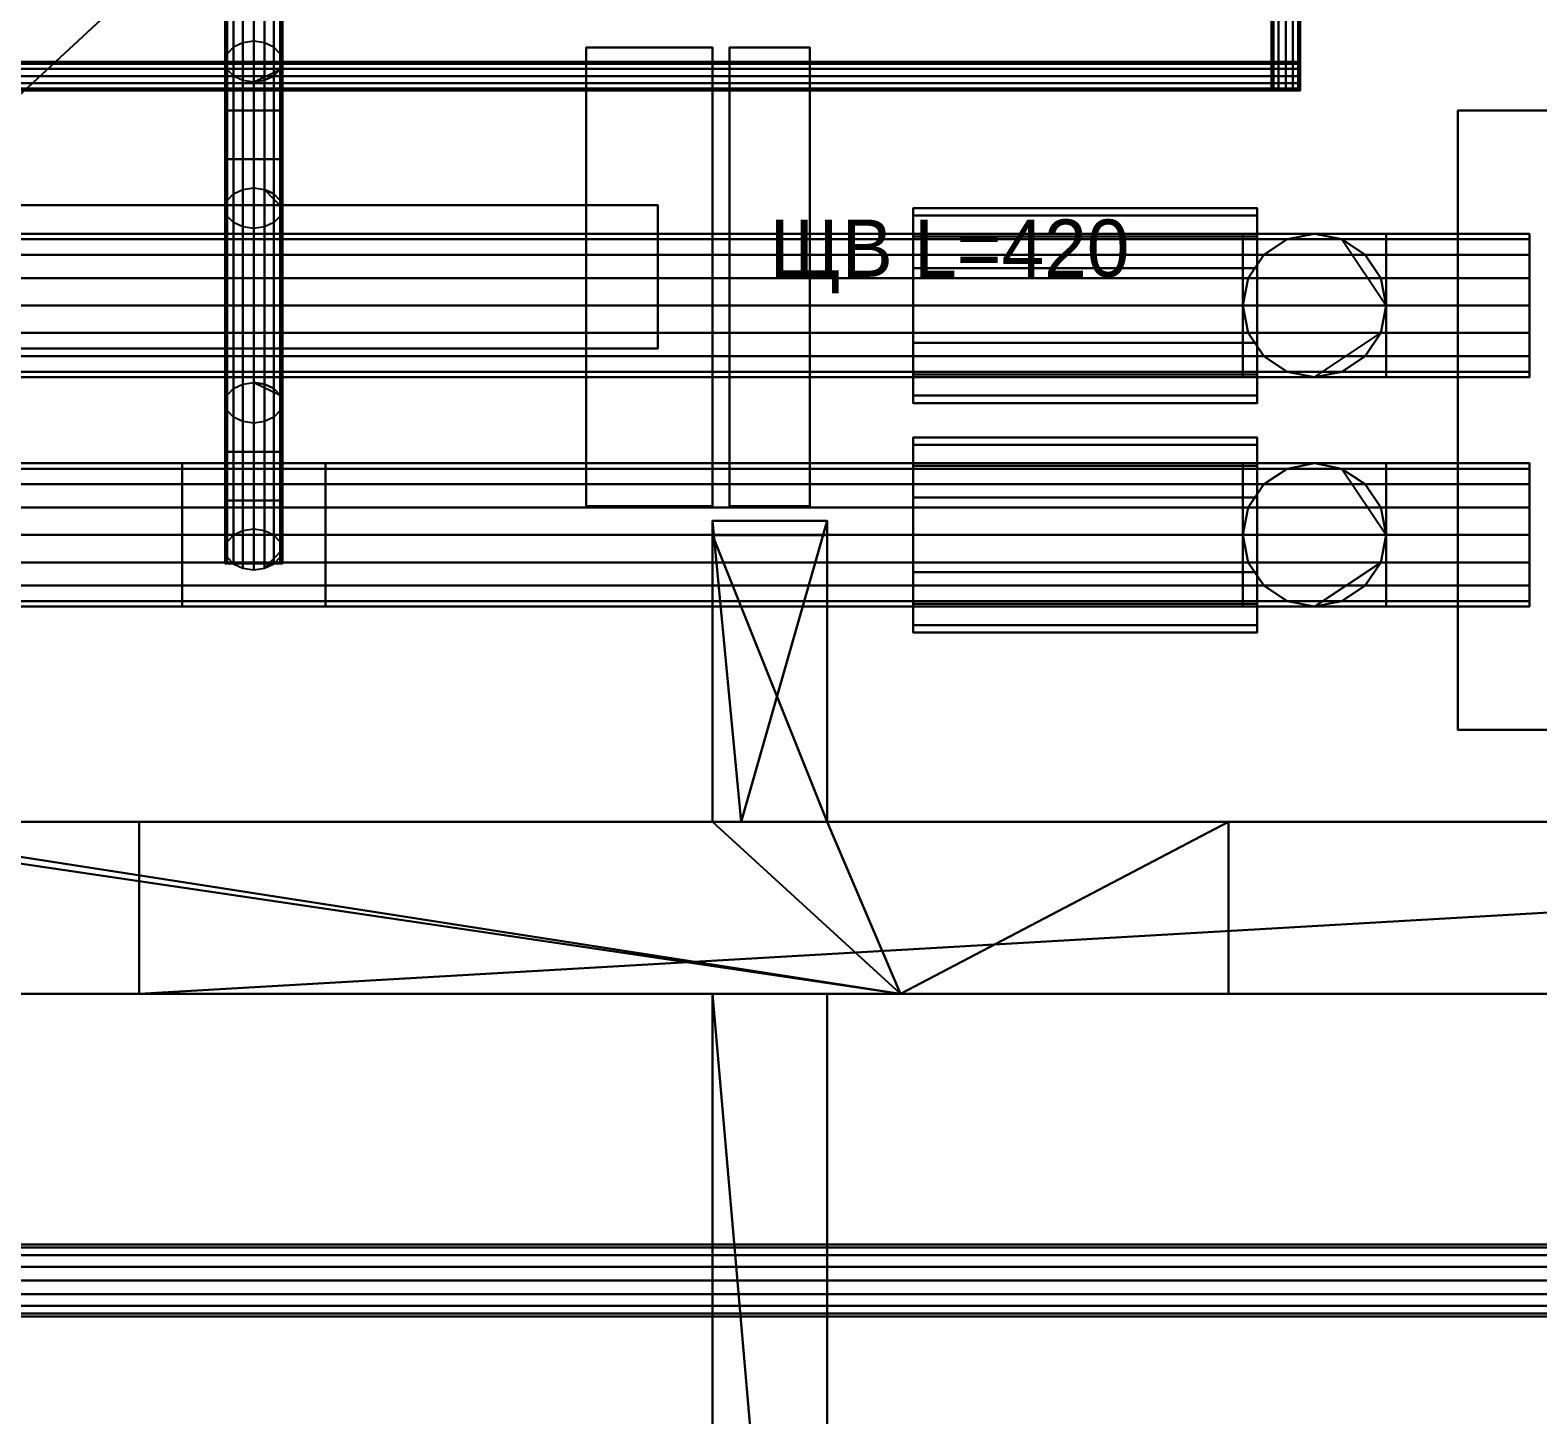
# Model space of a CAD drawing. Header units: millimetres. Extents: x -200 to 21055, y -200 to 16900.
# Drawn here: x 14410 to 17040, y 8016 to 10430 of the extents above; entities that cross this region are included whole.
import ezdxf

# ---------------------------------------------------------------- set-up
doc = ezdxf.new("R2010")
doc.units = ezdxf.units.MM
doc.layers.add('АР_3D_перекрытие', color=9, linetype='Continuous')
doc.layers.add('АР_3D_стены', color=8, linetype='Continuous')
for name, color, linetype, true_color in [('ОВ_3D_Кондиционирование', 7, 'Continuous', 0xc026d3), ('ОВ_3D_Оборудование', 7, 'Continuous', 0x94a3b8), ('ОВ_3D_П1_вытяжка', 7, 'Continuous', 0xc2410c), ('ОВ_3D_П1_приток', 7, 'Continuous', 0x2563eb), ('ОВ_3D_Фреон', 7, 'Continuous', 0xdb2777)]:
    doc.layers.add(name, color=color, linetype=linetype, true_color=true_color)

msp = doc.modelspace()

# ---------------------------------------------------------------- texts
at = {"layer": 'ОВ_3D_Кондиционирование'}
msp.add_text('ЩВ L=420', height=100, dxfattribs=at).set_placement((15700, 10000, 7205))

# ---------------------------------------------------------------- meshes
at = {"layer": 'АР_3D_перекрытие'}
mesh = msp.add_polyface(dxfattribs=at)
corners = [(9460, 7960, 3650), (9690, 11030, 3650), (12380, 11030, 3650), (12380, 11030, 4050), (9690, 11030, 4050), (9460, 7960, 4050), (9400.2, 6449.6, 3650), (9400.2, 7960, 3650), (9400.2, 7960, 4050), (9400.2, 6449.6, 4050), (150, 7960, 3650), (200.2, 7960, 3650), (200.2, 6449.6, 3650), (200.2, 6449.6, 4050), (200.2, 7960, 4050), (150, 7960, 4050), (1750.2, 13999.6, 3650), (1750.2, 13640, 3650), (150, 13640, 3650), (150, 13640, 4050), (1750.2, 13640, 4050), (1750.2, 13999.6, 4050), (-199.8, 16899.6, 3650), (1000.2, 16899.6, 3650), (1000.2, 13999.6, 3650), (1000.2, 13999.6, 4050), (1000.2, 16899.6, 4050), (-199.8, 16899.6, 4050), (12800.2, 899.6, 3650), (12800.2, -200.4, 3650), (-199.8, -200.4, 3650), (-199.8, -200.4, 4050), (12800.2, -200.4, 4050), (12800.2, 899.6, 4050), (13300.2, 1299.6, 3650), (13300.2, 899.6, 3650), (13300.2, 899.6, 4050), (13300.2, 1299.6, 4050), (19300.2, 899.6, 3650), (19300.2, 1299.6, 3650), (19800.2, 1299.6, 3650), (19800.2, 1299.6, 4050), (19300.2, 1299.6, 4050), (19300.2, 899.6, 4050), (19000.2, 15599.6, 3650), (19000.2, 15699.6, 3650), (20200.2, 15699.6, 3650), (20200.2, 15699.6, 4050), (19000.2, 15699.6, 4050), (19000.2, 15599.6, 4050), (9800.2, 15699.6, 3650), (12800.2, 15699.6, 3650), (12800.2, 15599.6, 3650), (12800.2, 15599.6, 4050), (12800.2, 15699.6, 4050), (9800.2, 15699.6, 4050), (8500.2, 16899.6, 3650), (9800.2, 16899.6, 3650), (9800.2, 16899.6, 4050), (8500.2, 16899.6, 4050), (7750.2, 13640, 3650), (7750.2, 13999.6, 3650), (8500.2, 13999.6, 3650), (8500.2, 13999.6, 4050), (7750.2, 13999.6, 4050), (7750.2, 13640, 4050), (9460, 13640, 3650), (9460, 13640, 4050), (20200.2, 899.6, 3650), (20200.2, 899.6, 4050), (9690, 15330, 3650), (9690, 15330, 4050), (12700.2, 1299.6, 3650), (12700.2, 1299.6, 4050), (19800.2, 8749.6, 3650), (19800.2, 8749.6, 4050), (12700.2, 8749.6, 3650), (12700.2, 8749.6, 4050), (12380, 15330, 3650), (12380, 15330, 4050)]
mesh.append_faces([[corners[k] for k in face] for face in [(0, 1, 2), (3, 4, 5), (6, 7, 0), (5, 8, 9), (10, 11, 12), (13, 14, 15), (16, 17, 18), (19, 20, 21), (22, 23, 24), (25, 26, 27), (28, 29, 30), (31, 32, 33), (34, 35, 28), (33, 36, 37), (38, 39, 40), (41, 42, 43), (44, 45, 46), (47, 48, 49), (50, 51, 52), (53, 54, 55), (56, 57, 50), (55, 58, 59), (60, 61, 62), (63, 64, 65), (1, 0, 66), (67, 5, 4), (6, 0, 2), (3, 5, 9), (24, 16, 18), (19, 21, 25), (34, 28, 30), (31, 33, 37), (68, 38, 40), (41, 43, 69), (62, 56, 50), (55, 59, 63), (66, 60, 62), (63, 65, 67), (70, 1, 66), (67, 4, 71), (22, 24, 18), (19, 25, 27), (72, 34, 30), (31, 37, 73), (68, 40, 74), (75, 41, 69), (70, 66, 62), (63, 67, 71), (22, 18, 10), (15, 19, 27), (46, 68, 74), (75, 69, 47), (70, 62, 50), (55, 63, 71), (22, 10, 12), (13, 15, 27), (46, 74, 76), (77, 75, 47), (70, 50, 52), (53, 55, 71), (30, 22, 12), (13, 27, 31), (44, 46, 76), (77, 47, 49), (70, 52, 44), (49, 53, 71), (30, 12, 6), (9, 13, 31), (78, 70, 44), (49, 71, 79), (72, 30, 6), (9, 31, 73), (78, 44, 76), (77, 49, 79), (72, 6, 2), (3, 9, 73), (78, 76, 72), (73, 77, 79), (72, 2, 78), (79, 3, 73), (23, 24, 25, 26), (24, 16, 21, 25), (16, 17, 20, 21), (17, 18, 19, 20), (18, 10, 15, 19), (10, 11, 14, 15), (11, 12, 13, 14), (12, 6, 9, 13), (6, 7, 8, 9), (7, 0, 5, 8), (0, 66, 67, 5), (66, 60, 65, 67), (60, 61, 64, 65), (61, 62, 63, 64), (62, 56, 59, 63), (56, 57, 58, 59), (57, 50, 55, 58), (50, 51, 54, 55), (51, 52, 53, 54), (52, 44, 49, 53), (44, 45, 48, 49), (45, 46, 47, 48), (46, 68, 69, 47), (68, 38, 43, 69), (38, 39, 42, 43), (39, 40, 41, 42), (40, 74, 75, 41), (74, 76, 77, 75), (76, 72, 73, 77), (72, 34, 37, 73), (34, 35, 36, 37), (35, 28, 33, 36), (28, 29, 32, 33), (29, 30, 31, 32), (30, 22, 27, 31), (22, 23, 26, 27), (2, 78, 79, 3), (78, 70, 71, 79), (70, 1, 4, 71), (1, 2, 3, 4)]])
at = {"layer": 'АР_3D_стены'}
mesh = msp.add_polyface(dxfattribs=at)
corners = [(18040.2, 6049.6, 3650), (15010.2, 6049.6, 3650), (15010.2, 6119.6, 3650), (15010.2, 6119.6, 7550), (15010.2, 6049.6, 7550), (18040.2, 6049.6, 7550), (19899.3, 6049.6, 3650), (19760.2, 6049.6, 3650), (19760.2, 6119.6, 3650), (19760.2, 6119.6, 7550), (19760.2, 6049.6, 7550), (19899.3, 6049.6, 7550), (19000.2, 15699.6, 3650), (20200.2, 15699.6, 3650), (20200.2, 15299.6, 3650), (20200.2, 15299.6, 7550), (20200.2, 15699.6, 7550), (19000.2, 15699.6, 7550), (19538.3, 15299.6, 3650), (19000.2, 15299.6, 3650), (19000.2, 15299.6, 7550), (19538.3, 15299.6, 7550), (19800.2, 13599.6, 3650), (19300.2, 13599.6, 3650), (19300.2, 13999.6, 3650), (19300.2, 13999.6, 7550), (19300.2, 13599.6, 7550), (19800.2, 13599.6, 7550), (17300.2, 8749.6, 3650), (17300.2, 9049.6, 3650), (19800.2, 9049.6, 3650), (19800.2, 9049.6, 7550), (17300.2, 9049.6, 7550), (17300.2, 8749.6, 7550), (17900.2, 7449.6, 3650), (18000.2, 7449.6, 3650), (18000.2, 6449.6, 3650), (18000.2, 6449.6, 7550), (18000.2, 7449.6, 7550), (17900.2, 7449.6, 7550), (15600.2, 8749.6, 3650), (15800.2, 8749.6, 3650), (15800.2, 6449.6, 3650), (15800.2, 6449.6, 7550), (15800.2, 8749.6, 7550), (15600.2, 8749.6, 7550), (15050.2, 6179.6, 3650), (15050.2, 6449.6, 3650), (15600.2, 6449.6, 3650), (15600.2, 6449.6, 7550), (15050.2, 6449.6, 7550), (15050.2, 6179.6, 7550), (12800.2, 6449.6, 3650), (13250.2, 6449.6, 3650), (13250.2, 6179.6, 3650), (13250.2, 6179.6, 7550), (13250.2, 6449.6, 7550), (12800.2, 6449.6, 7550), (13290.2, 6049.6, 3650), (12800.2, 6049.6, 3650), (12800.2, 6049.6, 7550), (13290.2, 6049.6, 7550), (18040.2, 6119.6, 3650), (18040.2, 6119.6, 7550), (20200.2, 6049.6, 3650), (20200.2, 6049.6, 7550), (19800.2, 15299.6, 3650), (19800.2, 15299.6, 7550), (19538.3, 8749.6, 3650), (19538.3, 8749.6, 7550), (18000.2, 6179.6, 3650), (18000.2, 6179.6, 7550), (19800.2, 8749.6, 3650), (19800.2, 8749.6, 7550), (17900.2, 6449.6, 3650), (17900.2, 6449.6, 7550), (13290.2, 6119.6, 3650), (13290.2, 6119.6, 7550), (20200.2, 13999.6, 3650), (20200.2, 13999.6, 7550), (19800.2, 6179.6, 3650), (19800.2, 6179.6, 7550), (19800.2, 6449.6, 3650), (19800.2, 6449.6, 7550), (19800.2, 13999.6, 3650), (19800.2, 13999.6, 7550), (20200.2, 6449.6, 3650), (20200.2, 6449.6, 7550)]
mesh.append_faces([[corners[k] for k in face] for face in [(0, 1, 2), (3, 4, 5), (6, 7, 8), (9, 10, 11), (12, 13, 14), (15, 16, 17), (18, 19, 12), (17, 20, 21), (22, 23, 24), (25, 26, 27), (28, 29, 30), (31, 32, 33), (34, 35, 36), (37, 38, 39), (40, 41, 42), (43, 44, 45), (46, 47, 48), (49, 50, 51), (52, 53, 54), (55, 56, 57), (58, 59, 52), (57, 60, 61), (62, 0, 2), (3, 5, 63), (64, 6, 8), (9, 11, 65), (66, 18, 12), (17, 21, 67), (68, 28, 30), (31, 33, 69), (34, 36, 70), (71, 37, 39), (48, 40, 42), (43, 45, 49), (58, 52, 54), (55, 57, 61), (66, 12, 14), (15, 17, 67), (72, 68, 30), (31, 69, 73), (74, 34, 70), (71, 39, 75), (46, 48, 42), (43, 49, 51), (76, 58, 54), (55, 61, 77), (66, 14, 78), (79, 15, 67), (42, 74, 70), (71, 75, 43), (76, 54, 46), (51, 55, 77), (46, 42, 70), (71, 43, 51), (2, 76, 46), (51, 77, 3), (2, 46, 70), (71, 51, 3), (2, 70, 80), (81, 71, 3), (62, 2, 80), (81, 3, 63), (8, 62, 80), (81, 63, 9), (64, 8, 80), (81, 9, 65), (64, 80, 82), (83, 81, 65), (64, 82, 72), (73, 83, 65), (64, 72, 30), (31, 73, 65), (64, 30, 22), (27, 31, 65), (84, 66, 78), (79, 67, 85), (22, 24, 84), (85, 25, 27), (78, 64, 22), (27, 65, 79), (22, 84, 78), (79, 85, 27), (1, 2, 3, 4), (2, 76, 77, 3), (76, 58, 61, 77), (58, 59, 60, 61), (59, 52, 57, 60), (52, 53, 56, 57), (53, 54, 55, 56), (54, 46, 51, 55), (46, 47, 50, 51), (47, 48, 49, 50), (48, 40, 45, 49), (40, 41, 44, 45), (41, 42, 43, 44), (42, 74, 75, 43), (74, 34, 39, 75), (34, 35, 38, 39), (35, 36, 37, 38), (36, 70, 71, 37), (70, 80, 81, 71), (80, 82, 83, 81), (82, 72, 73, 83), (72, 68, 69, 73), (68, 28, 33, 69), (28, 29, 32, 33), (29, 30, 31, 32), (30, 22, 27, 31), (22, 23, 26, 27), (23, 24, 25, 26), (24, 84, 85, 25), (84, 84, 85, 85), (84, 66, 67, 85), (66, 18, 21, 67), (18, 19, 20, 21), (19, 12, 17, 20), (12, 13, 16, 17), (13, 14, 15, 16), (14, 78, 79, 15), (78, 86, 87, 79), (86, 86, 87, 87), (86, 64, 65, 87), (64, 6, 11, 65), (6, 7, 10, 11), (7, 8, 9, 10), (8, 62, 63, 9), (62, 0, 5, 63), (0, 1, 4, 5)]])
mesh = msp.add_polyface(dxfattribs=at)
corners = [(15650, 9049.6), (15600.2, 9049.6), (15600.2, 9574.6), (15600.2, 9574.6, 3650), (15600.2, 9049.6, 3650), (15650, 9049.6, 3650), (15800.2, 9574.6), (15800.2, 9049.6), (15800.2, 9049.6, 3650), (15800.2, 9574.6, 3650)]
mesh.append_faces([[corners[k] for k in face] for face in [(0, 1, 2), (3, 4, 5), (6, 7, 0), (5, 8, 9), (0, 2, 6), (9, 3, 5), (1, 2, 3, 4), (2, 6, 9, 3), (6, 7, 8, 9), (7, 0, 5, 8), (0, 1, 4, 5)]])
mesh = msp.add_polyface(dxfattribs=at)
corners = [(12700.2, 9549.6, 3650), (14000.2, 9549.6, 3650), (14000.2, 9449.6, 3650), (14000.2, 9449.6, 7550), (14000.2, 9549.6, 7550), (12700.2, 9549.6, 7550), (12400.2, 8123.1, 3650), (12400.2, 9549.6, 3650), (12400.2, 9549.6, 7550), (12400.2, 8123.1, 7550), (12700.2, 7949.6, 3650), (12400.2, 7949.6, 3650), (12400.2, 7949.6, 7550), (12700.2, 7949.6, 7550), (12700.2, 8749.6, 3650), (12700.2, 9049.6, 3650), (13900.2, 9049.6, 3650), (13900.2, 9049.6, 7550), (12700.2, 9049.6, 7550), (12700.2, 8749.6, 7550), (16500.2, 9049.6, 3650), (16500.2, 8749.6, 3650), (15928, 8749.6, 3650), (15928, 8749.6, 7550), (16500.2, 8749.6, 7550), (16500.2, 9049.6, 7550), (15600.2, 9549.6, 3650), (15800.2, 9549.6, 3650), (15800.2, 9049.6, 3650), (15800.2, 9049.6, 7550), (15800.2, 9549.6, 7550), (15600.2, 9549.6, 7550), (12700.2, 9449.6, 3650), (12700.2, 9449.6, 7550), (15600.2, 9049.6, 3650), (15600.2, 9049.6, 7550), (13039.8, 9449.6, 3650), (13039.8, 9449.6, 7550), (14000.2, 9049.6, 3650), (14000.2, 9049.6, 7550), (13900.2, 9449.6, 3650), (13900.2, 9449.6, 7550)]
mesh.append_faces([[corners[k] for k in face] for face in [(0, 1, 2), (3, 4, 5), (6, 7, 0), (5, 8, 9), (10, 11, 6), (9, 12, 13), (14, 15, 16), (17, 18, 19), (20, 21, 22), (23, 24, 25), (26, 27, 28), (29, 30, 31), (32, 10, 6), (9, 13, 33), (22, 14, 16), (17, 19, 23), (28, 20, 22), (23, 25, 29), (34, 26, 28), (29, 31, 35), (32, 6, 0), (5, 9, 33), (34, 28, 22), (23, 29, 35), (36, 32, 0), (5, 33, 37), (38, 34, 22), (23, 35, 39), (40, 36, 0), (5, 37, 41), (38, 22, 16), (17, 23, 39), (40, 0, 2), (3, 5, 41), (38, 16, 40), (41, 17, 39), (40, 2, 38), (39, 3, 41), (2, 38, 39, 3), (38, 34, 35, 39), (34, 26, 31, 35), (26, 27, 30, 31), (27, 28, 29, 30), (28, 20, 25, 29), (20, 21, 24, 25), (21, 22, 23, 24), (22, 14, 19, 23), (14, 15, 18, 19), (15, 16, 17, 18), (16, 40, 41, 17), (40, 36, 37, 41), (36, 32, 33, 37), (32, 10, 13, 33), (10, 11, 12, 13), (11, 6, 9, 12), (6, 7, 8, 9), (7, 0, 5, 8), (0, 1, 4, 5), (1, 2, 3, 4)]])
mesh = msp.add_polyface(dxfattribs=at)
corners = [(19800.2, 4099.6), (19800.2, 5949.6), (20070.2, 5949.6), (20070.2, 5949.6, 3650), (19800.2, 5949.6, 3650), (19800.2, 4099.6, 3650), (19800.2, 1427.5), (19800.2, 2299.6), (20070.2, 2299.6), (20070.2, 2299.6, 3650), (19800.2, 2299.6, 3650), (19800.2, 1427.5, 3650), (20200.2, 1299.6), (19800.2, 1299.6), (19800.2, 1299.6, 3650), (20200.2, 1299.6, 3650), (20130.2, 2339.6), (20200.2, 2339.6), (20200.2, 2339.6, 3650), (20130.2, 2339.6, 3650), (20200.2, 5989.6), (20200.2, 4059.6), (20130.2, 4059.6), (20130.2, 4059.6, 3650), (20200.2, 4059.6, 3650), (20200.2, 5989.6, 3650), (20200.2, 9474.6), (20200.2, 7709.6), (20130.2, 7709.6), (20130.2, 7709.6, 3650), (20200.2, 7709.6, 3650), (20200.2, 9474.6, 3650), (19800.2, 9049.6), (19800.2, 9474.6), (19800.2, 9474.6, 3650), (19800.2, 9049.6, 3650), (14600.2, 8749.6), (14600.2, 9049.6), (14600.2, 9049.6, 3650), (14600.2, 8749.6, 3650), (20070.2, 7749.6), (19800.2, 7749.6), (19800.2, 8749.6), (19800.2, 8749.6, 3650), (19800.2, 7749.6, 3650), (20070.2, 7749.6, 3650), (20070.2, 4099.6), (20070.2, 4099.6, 3650), (20130.2, 5989.6), (20130.2, 5989.6, 3650), (18538.2, 8749.6), (18538.2, 8749.6, 3650)]
mesh.append_faces([[corners[k] for k in face] for face in [(0, 1, 2), (3, 4, 5), (6, 7, 8), (9, 10, 11), (12, 13, 6), (11, 14, 15), (16, 17, 12), (15, 18, 19), (20, 21, 22), (23, 24, 25), (26, 27, 28), (29, 30, 31), (32, 33, 26), (31, 34, 35), (36, 37, 32), (35, 38, 39), (40, 41, 42), (43, 44, 45), (46, 0, 2), (3, 5, 47), (12, 6, 8), (9, 11, 15), (48, 20, 22), (23, 25, 49), (32, 26, 28), (29, 31, 35), (50, 36, 32), (35, 39, 51), (16, 12, 8), (9, 15, 19), (42, 50, 32), (35, 51, 43), (16, 8, 46), (47, 9, 19), (42, 32, 28), (29, 35, 43), (16, 46, 2), (3, 47, 19), (40, 42, 28), (29, 43, 45), (16, 2, 40), (45, 3, 19), (40, 28, 48), (49, 29, 45), (22, 16, 40), (45, 19, 23), (40, 48, 22), (23, 49, 45), (2, 40, 45, 3), (40, 41, 44, 45), (41, 42, 43, 44), (42, 50, 51, 43), (50, 36, 39, 51), (36, 37, 38, 39), (37, 32, 35, 38), (32, 33, 34, 35), (33, 26, 31, 34), (26, 27, 30, 31), (27, 28, 29, 30), (28, 48, 49, 29), (48, 20, 25, 49), (20, 21, 24, 25), (21, 22, 23, 24), (22, 16, 19, 23), (16, 17, 18, 19), (17, 12, 15, 18), (12, 13, 14, 15), (13, 6, 11, 14), (6, 7, 10, 11), (7, 8, 9, 10), (8, 46, 47, 9), (46, 0, 5, 47), (0, 1, 4, 5), (1, 2, 3, 4)]])
at = {"layer": 'ОВ_3D_Кондиционирование'}
mesh = msp.add_polyface(dxfattribs=at)
corners = [(15380, 9600, 7250), (15380, 10400, 7250), (15600, 10400, 7250), (15600, 9600, 7250), (15380, 9600, 7500), (15600, 9600, 7500), (15600, 10400, 7500), (15380, 10400, 7500)]
mesh.append_faces([[corners[k] for k in face] for face in [(0, 1, 2, 3), (4, 5, 6, 7), (0, 3, 5, 4), (3, 2, 6, 5), (2, 1, 7, 6), (1, 0, 4, 7)]])
mesh = msp.add_polyface(dxfattribs=at)
corners = [(15630, 9600, 7325), (15630, 10400, 7325), (15770, 10400, 7325), (15770, 9600, 7325), (15630, 9600, 7475), (15770, 9600, 7475), (15770, 10400, 7475), (15630, 10400, 7475)]
mesh.append_faces([[corners[k] for k in face] for face in [(0, 1, 2, 3), (4, 5, 6, 7), (0, 3, 5, 4), (3, 2, 6, 5), (2, 1, 7, 6), (1, 0, 4, 7)]])
mesh = msp.add_polyface(dxfattribs=at)
corners = [(15505, 10125, 7255), (15505, 9875, 7255), (13675, 9875, 7255), (13675, 10125, 7255), (15505, 9875, 7405), (13675, 9875, 7405), (15505, 10125, 7405), (13675, 10125, 7405)]
mesh.append_faces([[corners[k] for k in face] for face in [(0, 1, 2, 3), (1, 4, 5, 2), (4, 6, 7, 5), (6, 0, 3, 7), (6, 4, 1, 0), (3, 2, 5, 7)]])
at = {"layer": 'ОВ_3D_Оборудование'}
mesh = msp.add_polyface(dxfattribs=at)
corners = [(16900, 9210, 2450), (16900, 10290, 2450), (18400, 10290, 2450), (18400, 9210, 2450), (16900, 9210, 3060), (18400, 9210, 3060), (18400, 10290, 3060), (16900, 10290, 3060)]
mesh.append_faces([[corners[k] for k in face] for face in [(0, 1, 2, 3), (4, 5, 6, 7), (0, 3, 5, 4), (3, 2, 6, 5), (2, 1, 7, 6), (1, 0, 4, 7)]])
at = {"layer": 'ОВ_3D_П1_вытяжка'}
mesh = msp.add_polyface(dxfattribs=at)
corners = [(14850, 11050, 3400), (14846.2, 11050, 3419.1), (14846.2, 10290, 3419.1), (14850, 10290, 3400), (14835.4, 11050, 3435.4), (14835.4, 10290, 3435.4), (14819.1, 11050, 3446.2), (14819.1, 10290, 3446.2), (14800, 11050, 3450), (14800, 10290, 3450), (14780.9, 11050, 3446.2), (14780.9, 10290, 3446.2), (14764.6, 11050, 3435.4), (14764.6, 10290, 3435.4), (14753.8, 11050, 3419.1), (14753.8, 10290, 3419.1), (14750, 11050, 3400), (14750, 10290, 3400), (14753.8, 11050, 3380.9), (14753.8, 10290, 3380.9), (14764.6, 11050, 3364.6), (14764.6, 10290, 3364.6), (14780.9, 11050, 3353.8), (14780.9, 10290, 3353.8), (14800, 11050, 3350), (14800, 10290, 3350), (14819.1, 11050, 3353.8), (14819.1, 10290, 3353.8), (14835.4, 11050, 3364.6), (14835.4, 10290, 3364.6), (14846.2, 11050, 3380.9), (14846.2, 10290, 3380.9)]
mesh.append_faces([[corners[k] for k in face] for face in [(0, 1, 2, 3), (1, 4, 5, 2), (4, 6, 7, 5), (6, 8, 9, 7), (8, 10, 11, 9), (10, 12, 13, 11), (12, 14, 15, 13), (14, 16, 17, 15), (16, 18, 19, 17), (18, 20, 21, 19), (20, 22, 23, 21), (22, 24, 25, 23), (24, 26, 27, 25), (26, 28, 29, 27), (28, 30, 31, 29), (30, 0, 3, 31), (30, 28, 26, 24), (3, 2, 5, 7)]])
mesh = msp.add_polyface(dxfattribs=at)
corners = [(14850, 10375.4, 3364.6), (14846.2, 10388.9, 3378.2), (14846.2, 10133.2, 3633.9), (14850, 10119.6, 3620.4), (14835.4, 10400.4, 3389.6), (14835.4, 10144.6, 3645.4), (14819.1, 10408, 3397.3), (14819.1, 10152.3, 3653), (14800, 10410.7, 3400), (14800, 10155, 3655.7), (14780.9, 10408, 3397.3), (14780.9, 10152.3, 3653), (14764.6, 10400.4, 3389.6), (14764.6, 10144.6, 3645.4), (14753.8, 10388.9, 3378.2), (14753.8, 10133.2, 3633.9), (14750, 10375.4, 3364.6), (14750, 10119.6, 3620.4), (14753.8, 10361.8, 3351.1), (14753.8, 10106.1, 3606.8), (14764.6, 10350.4, 3339.6), (14764.6, 10094.6, 3595.4), (14780.9, 10342.7, 3332), (14780.9, 10087, 3587.7), (14800, 10340, 3329.3), (14800, 10084.3, 3585), (14819.1, 10342.7, 3332), (14819.1, 10087, 3587.7), (14835.4, 10350.4, 3339.6), (14835.4, 10094.6, 3595.4), (14846.2, 10361.8, 3351.1), (14846.2, 10106.1, 3606.8)]
mesh.append_faces([[corners[k] for k in face] for face in [(0, 1, 2, 3), (1, 4, 5, 2), (4, 6, 7, 5), (6, 8, 9, 7), (8, 10, 11, 9), (10, 12, 13, 11), (12, 14, 15, 13), (14, 16, 17, 15), (16, 18, 19, 17), (18, 20, 21, 19), (20, 22, 23, 21), (22, 24, 25, 23), (24, 26, 27, 25), (26, 28, 29, 27), (28, 30, 31, 29), (30, 0, 3, 31), (30, 28, 26, 24), (3, 2, 5, 7)]])
mesh = msp.add_polyface(dxfattribs=at)
corners = [(14850, 10205, 3585), (14846.2, 10205, 3604.1), (14846.2, 9695, 3604.1), (14850, 9695, 3585), (14835.4, 10205, 3620.4), (14835.4, 9695, 3620.4), (14819.1, 10205, 3631.2), (14819.1, 9695, 3631.2), (14800, 10205, 3635), (14800, 9695, 3635), (14780.9, 10205, 3631.2), (14780.9, 9695, 3631.2), (14764.6, 10205, 3620.4), (14764.6, 9695, 3620.4), (14753.8, 10205, 3604.1), (14753.8, 9695, 3604.1), (14750, 10205, 3585), (14750, 9695, 3585), (14753.8, 10205, 3565.9), (14753.8, 9695, 3565.9), (14764.6, 10205, 3549.6), (14764.6, 9695, 3549.6), (14780.9, 10205, 3538.8), (14780.9, 9695, 3538.8), (14800, 10205, 3535), (14800, 9695, 3535), (14819.1, 10205, 3538.8), (14819.1, 9695, 3538.8), (14835.4, 10205, 3549.6), (14835.4, 9695, 3549.6), (14846.2, 10205, 3565.9), (14846.2, 9695, 3565.9)]
mesh.append_faces([[corners[k] for k in face] for face in [(0, 1, 2, 3), (1, 4, 5, 2), (4, 6, 7, 5), (6, 8, 9, 7), (8, 10, 11, 9), (10, 12, 13, 11), (12, 14, 15, 13), (14, 16, 17, 15), (16, 18, 19, 17), (18, 20, 21, 19), (20, 22, 23, 21), (22, 24, 25, 23), (24, 26, 27, 25), (26, 28, 29, 27), (28, 30, 31, 29), (30, 0, 3, 31), (30, 28, 26, 24), (3, 2, 5, 7)]])
mesh = msp.add_polyface(dxfattribs=at)
corners = [(14850, 9780.4, 3620.4), (14846.2, 9766.8, 3633.9), (14846.2, 9511.1, 3378.2), (14850, 9524.6, 3364.6), (14835.4, 9755.4, 3645.4), (14835.4, 9499.6, 3389.6), (14819.1, 9747.7, 3653), (14819.1, 9492, 3397.3), (14800, 9745, 3655.7), (14800, 9489.3, 3400), (14780.9, 9747.7, 3653), (14780.9, 9492, 3397.3), (14764.6, 9755.4, 3645.4), (14764.6, 9499.6, 3389.6), (14753.8, 9766.8, 3633.9), (14753.8, 9511.1, 3378.2), (14750, 9780.4, 3620.4), (14750, 9524.6, 3364.6), (14753.8, 9793.9, 3606.8), (14753.8, 9538.2, 3351.1), (14764.6, 9805.4, 3595.4), (14764.6, 9549.6, 3339.6), (14780.9, 9813, 3587.7), (14780.9, 9557.3, 3332), (14800, 9815.7, 3585), (14800, 9560, 3329.3), (14819.1, 9813, 3587.7), (14819.1, 9557.3, 3332), (14835.4, 9805.4, 3595.4), (14835.4, 9549.6, 3339.6), (14846.2, 9793.9, 3606.8), (14846.2, 9538.2, 3351.1)]
mesh.append_faces([[corners[k] for k in face] for face in [(0, 1, 2, 3), (1, 4, 5, 2), (4, 6, 7, 5), (6, 8, 9, 7), (8, 10, 11, 9), (10, 12, 13, 11), (12, 14, 15, 13), (14, 16, 17, 15), (16, 18, 19, 17), (18, 20, 21, 19), (20, 22, 23, 21), (22, 24, 25, 23), (24, 26, 27, 25), (26, 28, 29, 27), (28, 30, 31, 29), (30, 0, 3, 31), (30, 28, 26, 24), (3, 2, 5, 7)]])
mesh = msp.add_polyface(dxfattribs=at)
corners = [(15950, 9720, 3400), (15950, 9707.1, 3465.1), (16550, 9707.1, 3465.1), (16550, 9720, 3400), (15950, 9670.2, 3520.2), (16550, 9670.2, 3520.2), (15950, 9615.1, 3557.1), (16550, 9615.1, 3557.1), (15950, 9550, 3570), (16550, 9550, 3570), (15950, 9484.9, 3557.1), (16550, 9484.9, 3557.1), (15950, 9429.8, 3520.2), (16550, 9429.8, 3520.2), (15950, 9392.9, 3465.1), (16550, 9392.9, 3465.1), (15950, 9380, 3400), (16550, 9380, 3400), (15950, 9392.9, 3334.9), (16550, 9392.9, 3334.9), (15950, 9429.8, 3279.8), (16550, 9429.8, 3279.8), (15950, 9484.9, 3242.9), (16550, 9484.9, 3242.9), (15950, 9550, 3230), (16550, 9550, 3230), (15950, 9615.1, 3242.9), (16550, 9615.1, 3242.9), (15950, 9670.2, 3279.8), (16550, 9670.2, 3279.8), (15950, 9707.1, 3334.9), (16550, 9707.1, 3334.9)]
mesh.append_faces([[corners[k] for k in face] for face in [(0, 1, 2, 3), (1, 4, 5, 2), (4, 6, 7, 5), (6, 8, 9, 7), (8, 10, 11, 9), (10, 12, 13, 11), (12, 14, 15, 13), (14, 16, 17, 15), (16, 18, 19, 17), (18, 20, 21, 19), (20, 22, 23, 21), (22, 24, 25, 23), (24, 26, 27, 25), (26, 28, 29, 27), (28, 30, 31, 29), (30, 0, 3, 31), (30, 28, 26, 24), (3, 2, 5, 7)]])
mesh = msp.add_polyface(dxfattribs=at)
corners = [(13225, 9675, 3400), (13225, 9665.5, 3447.8), (14925, 9665.5, 3447.8), (14925, 9675, 3400), (13225, 9638.4, 3488.4), (14925, 9638.4, 3488.4), (13225, 9597.8, 3515.5), (14925, 9597.8, 3515.5), (13225, 9550, 3525), (14925, 9550, 3525), (13225, 9502.2, 3515.5), (14925, 9502.2, 3515.5), (13225, 9461.6, 3488.4), (14925, 9461.6, 3488.4), (13225, 9434.5, 3447.8), (14925, 9434.5, 3447.8), (13225, 9425, 3400), (14925, 9425, 3400), (13225, 9434.5, 3352.2), (14925, 9434.5, 3352.2), (13225, 9461.6, 3311.6), (14925, 9461.6, 3311.6), (13225, 9502.2, 3284.5), (14925, 9502.2, 3284.5), (13225, 9550, 3275), (14925, 9550, 3275), (13225, 9597.8, 3284.5), (14925, 9597.8, 3284.5), (13225, 9638.4, 3311.6), (14925, 9638.4, 3311.6), (13225, 9665.5, 3352.2), (14925, 9665.5, 3352.2)]
mesh.append_faces([[corners[k] for k in face] for face in [(0, 1, 2, 3), (1, 4, 5, 2), (4, 6, 7, 5), (6, 8, 9, 7), (8, 10, 11, 9), (10, 12, 13, 11), (12, 14, 15, 13), (14, 16, 17, 15), (16, 18, 19, 17), (18, 20, 21, 19), (20, 22, 23, 21), (22, 24, 25, 23), (24, 26, 27, 25), (26, 28, 29, 27), (28, 30, 31, 29), (30, 0, 3, 31), (30, 28, 26, 24), (3, 2, 5, 7)]])
mesh = msp.add_polyface(dxfattribs=at)
corners = [(14675, 9675, 3400), (14675, 9665.5, 3447.8), (16775, 9665.5, 3447.8), (16775, 9675, 3400), (14675, 9638.4, 3488.4), (16775, 9638.4, 3488.4), (14675, 9597.8, 3515.5), (16775, 9597.8, 3515.5), (14675, 9550, 3525), (16775, 9550, 3525), (14675, 9502.2, 3515.5), (16775, 9502.2, 3515.5), (14675, 9461.6, 3488.4), (16775, 9461.6, 3488.4), (14675, 9434.5, 3447.8), (16775, 9434.5, 3447.8), (14675, 9425, 3400), (16775, 9425, 3400), (14675, 9434.5, 3352.2), (16775, 9434.5, 3352.2), (14675, 9461.6, 3311.6), (16775, 9461.6, 3311.6), (14675, 9502.2, 3284.5), (16775, 9502.2, 3284.5), (14675, 9550, 3275), (16775, 9550, 3275), (14675, 9597.8, 3284.5), (16775, 9597.8, 3284.5), (14675, 9638.4, 3311.6), (16775, 9638.4, 3311.6), (14675, 9665.5, 3352.2), (16775, 9665.5, 3352.2)]
mesh.append_faces([[corners[k] for k in face] for face in [(0, 1, 2, 3), (1, 4, 5, 2), (4, 6, 7, 5), (6, 8, 9, 7), (8, 10, 11, 9), (10, 12, 13, 11), (12, 14, 15, 13), (14, 16, 17, 15), (16, 18, 19, 17), (18, 20, 21, 19), (20, 22, 23, 21), (22, 24, 25, 23), (24, 26, 27, 25), (26, 28, 29, 27), (28, 30, 31, 29), (30, 0, 3, 31), (30, 28, 26, 24), (3, 2, 5, 7)]])
mesh = msp.add_polyface(dxfattribs=at)
corners = [(16775, 9550, 3525), (16765.5, 9597.8, 3525), (16765.5, 9597.8, 2630), (16775, 9550, 2630), (16738.4, 9638.4, 3525), (16738.4, 9638.4, 2630), (16697.8, 9665.5, 3525), (16697.8, 9665.5, 2630), (16650, 9675, 3525), (16650, 9675, 2630), (16602.2, 9665.5, 3525), (16602.2, 9665.5, 2630), (16561.6, 9638.4, 3525), (16561.6, 9638.4, 2630), (16534.5, 9597.8, 3525), (16534.5, 9597.8, 2630), (16525, 9550, 3525), (16525, 9550, 2630), (16534.5, 9502.2, 3525), (16534.5, 9502.2, 2630), (16561.6, 9461.6, 3525), (16561.6, 9461.6, 2630), (16602.2, 9434.5, 3525), (16602.2, 9434.5, 2630), (16650, 9425, 3525), (16650, 9425, 2630), (16697.8, 9434.5, 3525), (16697.8, 9434.5, 2630), (16738.4, 9461.6, 3525), (16738.4, 9461.6, 2630), (16765.5, 9502.2, 3525), (16765.5, 9502.2, 2630)]
mesh.append_faces([[corners[k] for k in face] for face in [(0, 1, 2, 3), (1, 4, 5, 2), (4, 6, 7, 5), (6, 8, 9, 7), (8, 10, 11, 9), (10, 12, 13, 11), (12, 14, 15, 13), (14, 16, 17, 15), (16, 18, 19, 17), (18, 20, 21, 19), (20, 22, 23, 21), (22, 24, 25, 23), (24, 26, 27, 25), (26, 28, 29, 27), (28, 30, 31, 29), (30, 0, 3, 31), (30, 28, 26, 24), (3, 2, 5, 7)]])
mesh = msp.add_polyface(dxfattribs=at)
corners = [(16525, 9675, 2755), (16525, 9665.5, 2802.8), (17025, 9665.5, 2802.8), (17025, 9675, 2755), (16525, 9638.4, 2843.4), (17025, 9638.4, 2843.4), (16525, 9597.8, 2870.5), (17025, 9597.8, 2870.5), (16525, 9550, 2880), (17025, 9550, 2880), (16525, 9502.2, 2870.5), (17025, 9502.2, 2870.5), (16525, 9461.6, 2843.4), (17025, 9461.6, 2843.4), (16525, 9434.5, 2802.8), (17025, 9434.5, 2802.8), (16525, 9425, 2755), (17025, 9425, 2755), (16525, 9434.5, 2707.2), (17025, 9434.5, 2707.2), (16525, 9461.6, 2666.6), (17025, 9461.6, 2666.6), (16525, 9502.2, 2639.5), (17025, 9502.2, 2639.5), (16525, 9550, 2630), (17025, 9550, 2630), (16525, 9597.8, 2639.5), (17025, 9597.8, 2639.5), (16525, 9638.4, 2666.6), (17025, 9638.4, 2666.6), (16525, 9665.5, 2707.2), (17025, 9665.5, 2707.2)]
mesh.append_faces([[corners[k] for k in face] for face in [(0, 1, 2, 3), (1, 4, 5, 2), (4, 6, 7, 5), (6, 8, 9, 7), (8, 10, 11, 9), (10, 12, 13, 11), (12, 14, 15, 13), (14, 16, 17, 15), (16, 18, 19, 17), (18, 20, 21, 19), (20, 22, 23, 21), (22, 24, 25, 23), (24, 26, 27, 25), (26, 28, 29, 27), (28, 30, 31, 29), (30, 0, 3, 31), (30, 28, 26, 24), (3, 2, 5, 7)]])
mesh = msp.add_polyface(dxfattribs=at)
corners = [(14850, 9610, 3400), (14846.2, 9610, 3419.1), (14846.2, 9500, 3419.1), (14850, 9500, 3400), (14835.4, 9610, 3435.4), (14835.4, 9500, 3435.4), (14819.1, 9610, 3446.2), (14819.1, 9500, 3446.2), (14800, 9610, 3450), (14800, 9500, 3450), (14780.9, 9610, 3446.2), (14780.9, 9500, 3446.2), (14764.6, 9610, 3435.4), (14764.6, 9500, 3435.4), (14753.8, 9610, 3419.1), (14753.8, 9500, 3419.1), (14750, 9610, 3400), (14750, 9500, 3400), (14753.8, 9610, 3380.9), (14753.8, 9500, 3380.9), (14764.6, 9610, 3364.6), (14764.6, 9500, 3364.6), (14780.9, 9610, 3353.8), (14780.9, 9500, 3353.8), (14800, 9610, 3350), (14800, 9500, 3350), (14819.1, 9610, 3353.8), (14819.1, 9500, 3353.8), (14835.4, 9610, 3364.6), (14835.4, 9500, 3364.6), (14846.2, 9610, 3380.9), (14846.2, 9500, 3380.9)]
mesh.append_faces([[corners[k] for k in face] for face in [(0, 1, 2, 3), (1, 4, 5, 2), (4, 6, 7, 5), (6, 8, 9, 7), (8, 10, 11, 9), (10, 12, 13, 11), (12, 14, 15, 13), (14, 16, 17, 15), (16, 18, 19, 17), (18, 20, 21, 19), (20, 22, 23, 21), (22, 24, 25, 23), (24, 26, 27, 25), (26, 28, 29, 27), (28, 30, 31, 29), (30, 0, 3, 31), (30, 28, 26, 24), (3, 2, 5, 7)]])
mesh = msp.add_polyface(dxfattribs=at)
corners = [(18062.5, 8187.5, 7392.5), (18062.5, 8192.3, 7416.4), (13687.5, 8192.3, 7416.4), (13687.5, 8187.5, 7392.5), (18062.5, 8205.8, 7436.7), (13687.5, 8205.8, 7436.7), (18062.5, 8226.1, 7450.2), (13687.5, 8226.1, 7450.2), (18062.5, 8250, 7455), (13687.5, 8250, 7455), (18062.5, 8273.9, 7450.2), (13687.5, 8273.9, 7450.2), (18062.5, 8294.2, 7436.7), (13687.5, 8294.2, 7436.7), (18062.5, 8307.7, 7416.4), (13687.5, 8307.7, 7416.4), (18062.5, 8312.5, 7392.5), (13687.5, 8312.5, 7392.5), (18062.5, 8307.7, 7368.6), (13687.5, 8307.7, 7368.6), (18062.5, 8294.2, 7348.3), (13687.5, 8294.2, 7348.3), (18062.5, 8273.9, 7334.8), (13687.5, 8273.9, 7334.8), (18062.5, 8250, 7330), (13687.5, 8250, 7330), (18062.5, 8226.1, 7334.8), (13687.5, 8226.1, 7334.8), (18062.5, 8205.8, 7348.3), (13687.5, 8205.8, 7348.3), (18062.5, 8192.3, 7368.6), (13687.5, 8192.3, 7368.6)]
mesh.append_faces([[corners[k] for k in face] for face in [(0, 1, 2, 3), (1, 4, 5, 2), (4, 6, 7, 5), (6, 8, 9, 7), (8, 10, 11, 9), (10, 12, 13, 11), (12, 14, 15, 13), (14, 16, 17, 15), (16, 18, 19, 17), (18, 20, 21, 19), (20, 22, 23, 21), (22, 24, 25, 23), (24, 26, 27, 25), (26, 28, 29, 27), (28, 30, 31, 29), (30, 0, 3, 31), (30, 28, 26, 24), (3, 2, 5, 7)]])
at = {"layer": 'ОВ_3D_П1_приток'}
mesh = msp.add_polyface(dxfattribs=at)
corners = [(15950, 10120, 3400), (15950, 10107.1, 3465.1), (16550, 10107.1, 3465.1), (16550, 10120, 3400), (15950, 10070.2, 3520.2), (16550, 10070.2, 3520.2), (15950, 10015.1, 3557.1), (16550, 10015.1, 3557.1), (15950, 9950, 3570), (16550, 9950, 3570), (15950, 9884.9, 3557.1), (16550, 9884.9, 3557.1), (15950, 9829.8, 3520.2), (16550, 9829.8, 3520.2), (15950, 9792.9, 3465.1), (16550, 9792.9, 3465.1), (15950, 9780, 3400), (16550, 9780, 3400), (15950, 9792.9, 3334.9), (16550, 9792.9, 3334.9), (15950, 9829.8, 3279.8), (16550, 9829.8, 3279.8), (15950, 9884.9, 3242.9), (16550, 9884.9, 3242.9), (15950, 9950, 3230), (16550, 9950, 3230), (15950, 10015.1, 3242.9), (16550, 10015.1, 3242.9), (15950, 10070.2, 3279.8), (16550, 10070.2, 3279.8), (15950, 10107.1, 3334.9), (16550, 10107.1, 3334.9)]
mesh.append_faces([[corners[k] for k in face] for face in [(0, 1, 2, 3), (1, 4, 5, 2), (4, 6, 7, 5), (6, 8, 9, 7), (8, 10, 11, 9), (10, 12, 13, 11), (12, 14, 15, 13), (14, 16, 17, 15), (16, 18, 19, 17), (18, 20, 21, 19), (20, 22, 23, 21), (22, 24, 25, 23), (24, 26, 27, 25), (26, 28, 29, 27), (28, 30, 31, 29), (30, 0, 3, 31), (30, 28, 26, 24), (3, 2, 5, 7)]])
mesh = msp.add_polyface(dxfattribs=at)
corners = [(16775, 9825, 3400), (16775, 9834.5, 3447.8), (12825, 9834.5, 3447.8), (12825, 9825, 3400), (16775, 9861.6, 3488.4), (12825, 9861.6, 3488.4), (16775, 9902.2, 3515.5), (12825, 9902.2, 3515.5), (16775, 9950, 3525), (12825, 9950, 3525), (16775, 9997.8, 3515.5), (12825, 9997.8, 3515.5), (16775, 10038.4, 3488.4), (12825, 10038.4, 3488.4), (16775, 10065.5, 3447.8), (12825, 10065.5, 3447.8), (16775, 10075, 3400), (12825, 10075, 3400), (16775, 10065.5, 3352.2), (12825, 10065.5, 3352.2), (16775, 10038.4, 3311.6), (12825, 10038.4, 3311.6), (16775, 9997.8, 3284.5), (12825, 9997.8, 3284.5), (16775, 9950, 3275), (12825, 9950, 3275), (16775, 9902.2, 3284.5), (12825, 9902.2, 3284.5), (16775, 9861.6, 3311.6), (12825, 9861.6, 3311.6), (16775, 9834.5, 3352.2), (12825, 9834.5, 3352.2)]
mesh.append_faces([[corners[k] for k in face] for face in [(0, 1, 2, 3), (1, 4, 5, 2), (4, 6, 7, 5), (6, 8, 9, 7), (8, 10, 11, 9), (10, 12, 13, 11), (12, 14, 15, 13), (14, 16, 17, 15), (16, 18, 19, 17), (18, 20, 21, 19), (20, 22, 23, 21), (22, 24, 25, 23), (24, 26, 27, 25), (26, 28, 29, 27), (28, 30, 31, 29), (30, 0, 3, 31), (30, 28, 26, 24), (3, 2, 5, 7)]])
mesh = msp.add_polyface(dxfattribs=at)
corners = [(17025, 9825, 2755), (17025, 9834.5, 2802.8), (16525, 9834.5, 2802.8), (16525, 9825, 2755), (17025, 9861.6, 2843.4), (16525, 9861.6, 2843.4), (17025, 9902.2, 2870.5), (16525, 9902.2, 2870.5), (17025, 9950, 2880), (16525, 9950, 2880), (17025, 9997.8, 2870.5), (16525, 9997.8, 2870.5), (17025, 10038.4, 2843.4), (16525, 10038.4, 2843.4), (17025, 10065.5, 2802.8), (16525, 10065.5, 2802.8), (17025, 10075, 2755), (16525, 10075, 2755), (17025, 10065.5, 2707.2), (16525, 10065.5, 2707.2), (17025, 10038.4, 2666.6), (16525, 10038.4, 2666.6), (17025, 9997.8, 2639.5), (16525, 9997.8, 2639.5), (17025, 9950, 2630), (16525, 9950, 2630), (17025, 9902.2, 2639.5), (16525, 9902.2, 2639.5), (17025, 9861.6, 2666.6), (16525, 9861.6, 2666.6), (17025, 9834.5, 2707.2), (16525, 9834.5, 2707.2)]
mesh.append_faces([[corners[k] for k in face] for face in [(0, 1, 2, 3), (1, 4, 5, 2), (4, 6, 7, 5), (6, 8, 9, 7), (8, 10, 11, 9), (10, 12, 13, 11), (12, 14, 15, 13), (14, 16, 17, 15), (16, 18, 19, 17), (18, 20, 21, 19), (20, 22, 23, 21), (22, 24, 25, 23), (24, 26, 27, 25), (26, 28, 29, 27), (28, 30, 31, 29), (30, 0, 3, 31), (30, 28, 26, 24), (3, 2, 5, 7)]])
mesh = msp.add_polyface(dxfattribs=at)
corners = [(16775, 9950, 2630), (16765.5, 9997.8, 2630), (16765.5, 9997.8, 3525), (16775, 9950, 3525), (16738.4, 10038.4, 2630), (16738.4, 10038.4, 3525), (16697.8, 10065.5, 2630), (16697.8, 10065.5, 3525), (16650, 10075, 2630), (16650, 10075, 3525), (16602.2, 10065.5, 2630), (16602.2, 10065.5, 3525), (16561.6, 10038.4, 2630), (16561.6, 10038.4, 3525), (16534.5, 9997.8, 2630), (16534.5, 9997.8, 3525), (16525, 9950, 2630), (16525, 9950, 3525), (16534.5, 9902.2, 2630), (16534.5, 9902.2, 3525), (16561.6, 9861.6, 2630), (16561.6, 9861.6, 3525), (16602.2, 9834.5, 2630), (16602.2, 9834.5, 3525), (16650, 9825, 2630), (16650, 9825, 3525), (16697.8, 9834.5, 2630), (16697.8, 9834.5, 3525), (16738.4, 9861.6, 2630), (16738.4, 9861.6, 3525), (16765.5, 9902.2, 2630), (16765.5, 9902.2, 3525)]
mesh.append_faces([[corners[k] for k in face] for face in [(0, 1, 2, 3), (1, 4, 5, 2), (4, 6, 7, 5), (6, 8, 9, 7), (8, 10, 11, 9), (10, 12, 13, 11), (12, 14, 15, 13), (14, 16, 17, 15), (16, 18, 19, 17), (18, 20, 21, 19), (20, 22, 23, 21), (22, 24, 25, 23), (24, 26, 27, 25), (26, 28, 29, 27), (28, 30, 31, 29), (30, 0, 3, 31), (30, 28, 26, 24), (3, 2, 5, 7)]])
at = {"layer": 'ОВ_3D_Фреон'}
mesh = msp.add_polyface(dxfattribs=at)
corners = [(16625, 10975, 3615), (16621.7, 10975, 3627.5), (16621.7, 10325, 3627.5), (16625, 10325, 3615), (16612.5, 10975, 3636.7), (16612.5, 10325, 3636.7), (16600, 10975, 3640), (16600, 10325, 3640), (16587.5, 10975, 3636.7), (16587.5, 10325, 3636.7), (16578.3, 10975, 3627.5), (16578.3, 10325, 3627.5), (16575, 10975, 3615), (16575, 10325, 3615), (16578.3, 10975, 3602.5), (16578.3, 10325, 3602.5), (16587.5, 10975, 3593.3), (16587.5, 10325, 3593.3), (16600, 10975, 3590), (16600, 10325, 3590), (16612.5, 10975, 3593.3), (16612.5, 10325, 3593.3), (16621.7, 10975, 3602.5), (16621.7, 10325, 3602.5)]
mesh.append_faces([[corners[k] for k in face] for face in [(0, 1, 2, 3), (1, 4, 5, 2), (4, 6, 7, 5), (6, 8, 9, 7), (8, 10, 11, 9), (10, 12, 13, 11), (12, 14, 15, 13), (14, 16, 17, 15), (16, 18, 19, 17), (18, 20, 21, 19), (20, 22, 23, 21), (22, 0, 3, 23), (22, 20, 18, 16), (3, 2, 5, 7)]])
mesh = msp.add_polyface(dxfattribs=at)
corners = [(16625, 10325, 3615), (16625, 10328.3, 3627.5), (12275, 10328.3, 3627.5), (12275, 10325, 3615), (16625, 10337.5, 3636.7), (12275, 10337.5, 3636.7), (16625, 10350, 3640), (12275, 10350, 3640), (16625, 10362.5, 3636.7), (12275, 10362.5, 3636.7), (16625, 10371.7, 3627.5), (12275, 10371.7, 3627.5), (16625, 10375, 3615), (12275, 10375, 3615), (16625, 10371.7, 3602.5), (12275, 10371.7, 3602.5), (16625, 10362.5, 3593.3), (12275, 10362.5, 3593.3), (16625, 10350, 3590), (12275, 10350, 3590), (16625, 10337.5, 3593.3), (12275, 10337.5, 3593.3), (16625, 10328.3, 3602.5), (12275, 10328.3, 3602.5)]
mesh.append_faces([[corners[k] for k in face] for face in [(0, 1, 2, 3), (1, 4, 5, 2), (4, 6, 7, 5), (6, 8, 9, 7), (8, 10, 11, 9), (10, 12, 13, 11), (12, 14, 15, 13), (14, 16, 17, 15), (16, 18, 19, 17), (18, 20, 21, 19), (20, 22, 23, 21), (22, 0, 3, 23), (22, 20, 18, 16), (3, 2, 5, 7)]])

doc.saveas('drawing.dxf')
